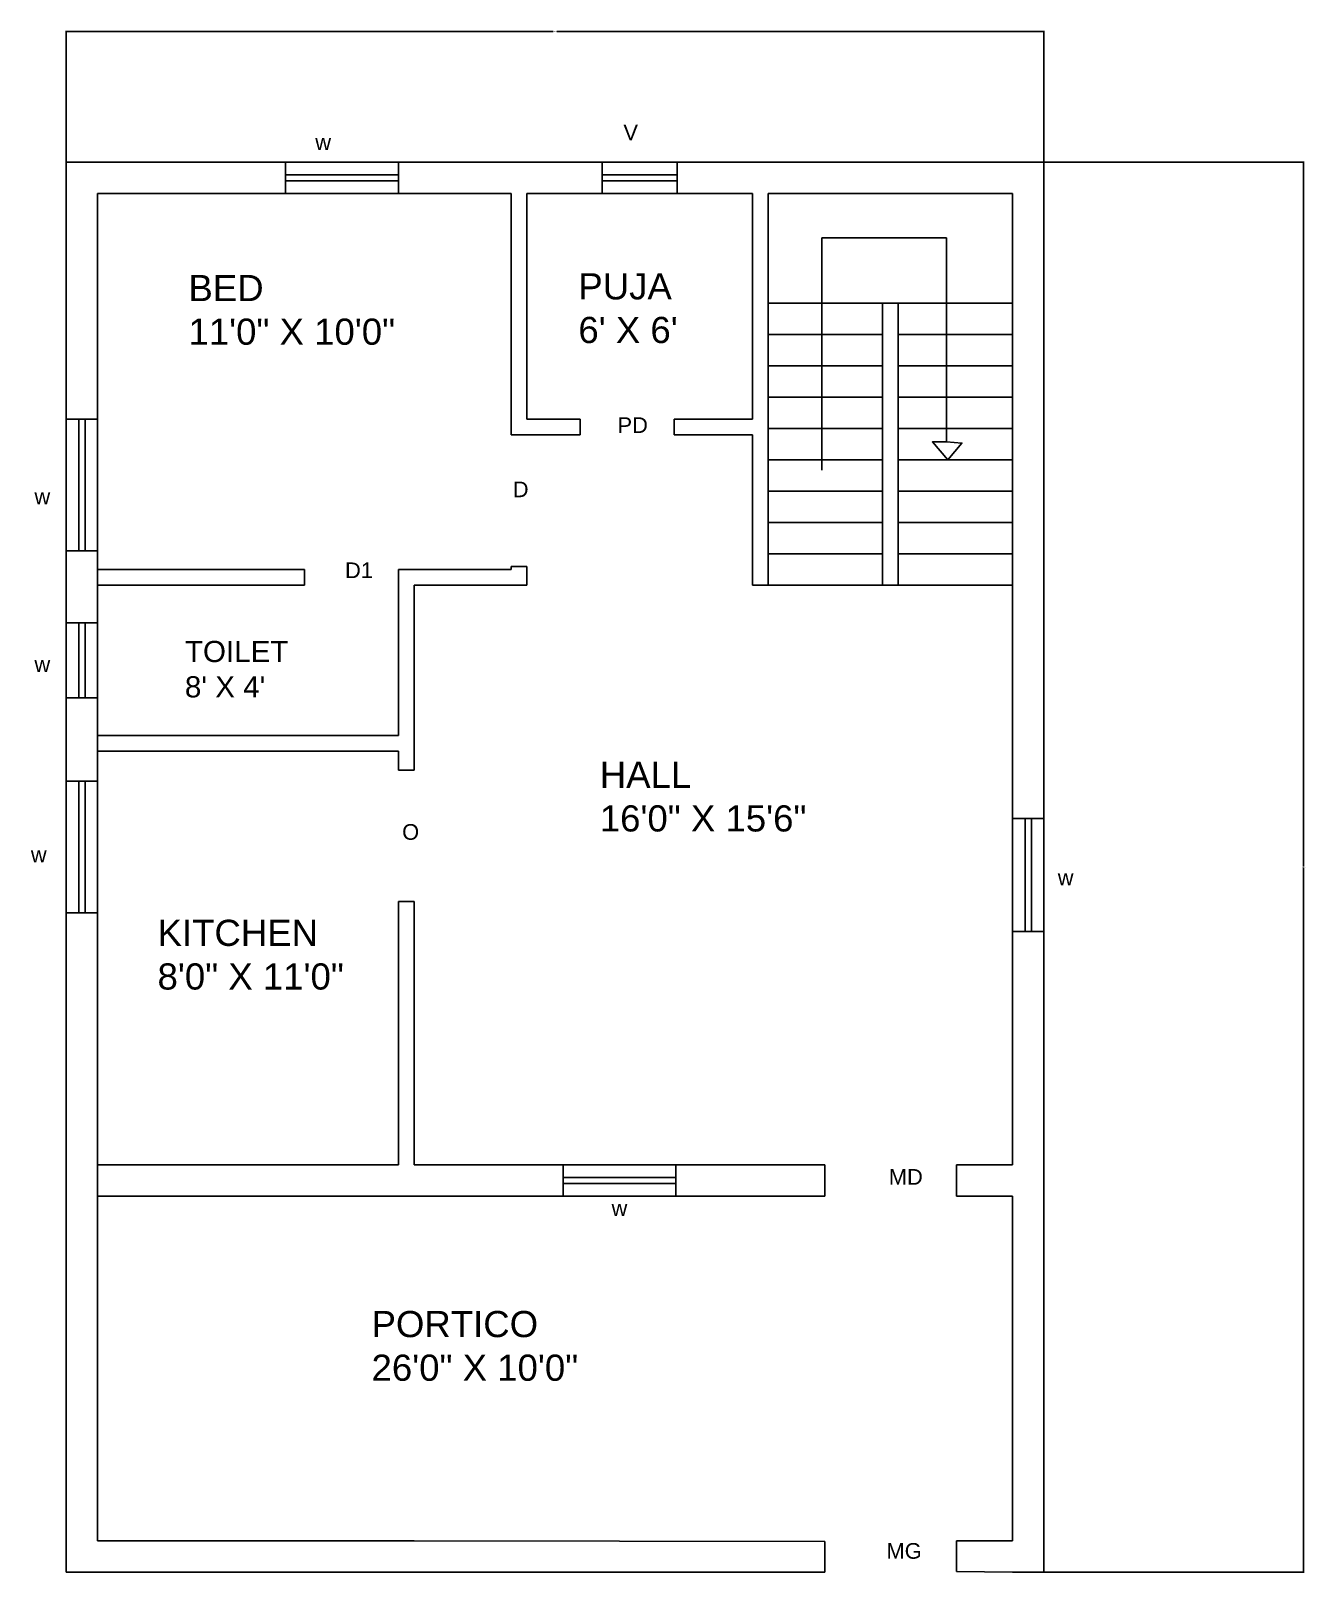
# Model space of a CAD drawing. Header units: inches. Extents: x 981 to 1388, y 546 to 1038.
import ezdxf

# ---------------------------------------------------------------- set-up
doc = ezdxf.new("R2010")
doc.units = ezdxf.units.IN
doc.header["$MEASUREMENT"] = 0
doc.styles.get("Standard").update_dxf_attribs({"font": 'Arial.ttf'})
doc.dimstyles.get("Standard").update_dxf_attribs({"dimtxt": 0.18, "dimasz": 0.18, "dimexe": 0.18, "dimexo": 0.0625, "dimgap": 0.09, "dimtad": 0, "dimtih": 1, "dimtoh": 1, "dimdec": 4, "dimzin": 0, "dimdsep": 46, "dimtxsty": 'Standard', "dimcen": 0.09, "dimadec": 0, "dimazin": 0, "dimtfac": 1, "dimtdec": 4, "dimtofl": 0, "dimtmove": 0, "dimatfit": 3, "dimfxl": 1, "dimtolj": 1, "dimtzin": 0, "dimarcsym": 0})

# ---------------------------------------------------------------- blocks, each defined once
blk = doc.blocks.new('*D6')
at = {"color": 0, "lineweight": -2, "transparency": 16777216}
for p, q in [((992.29, 996.14), (992.29, 1037.98)), ((1304.29, 996.14), (1304.29, 1037.98)), ((992.47, 1037.8), (1147.69, 1037.8)), ((1304.11, 1037.8), (1148.89, 1037.8))]:
    blk.add_line(p, q, dxfattribs=at)
at = {"color": 0, "transparency": 16777216}
for points in [[(992.47, 1037.83), (992.47, 1037.77), (992.29, 1037.8)], [(1304.11, 1037.83), (1304.11, 1037.77), (1304.29, 1037.8)]]:
    blk.add_solid(points, dxfattribs=at)
at = {"layer": 'Defpoints', "color": 0, "transparency": 16777216}
for p in [(1304.29, 1037.8), (992.29, 996.07), (1304.29, 996.07)]:
    blk.add_point(p, dxfattribs=at)
at = {"color": 0, "transparency": 16777216, "insert": (1148.29, 1037.8), "char_height": 0.18, "attachment_point": 5}
blk.add_mtext('\\A1;312.0000', dxfattribs=at)
blk = doc.blocks.new('*D7')
at = {"color": 0, "lineweight": -2, "transparency": 16777216}
for p, q in [((1304.35, 996.07), (1387.34, 996.07)), ((1387.16, 995.89), (1387.16, 771.26)), ((1387.16, 546.25), (1387.16, 770.89)), ((1304.35, 546.07), (1387.34, 546.07))]:
    blk.add_line(p, q, dxfattribs=at)
at = {"color": 0, "transparency": 16777216}
for points in [[(1387.13, 995.89), (1387.19, 995.89), (1387.16, 996.07)], [(1387.13, 546.25), (1387.19, 546.25), (1387.16, 546.07)]]:
    blk.add_solid(points, dxfattribs=at)
at = {"layer": 'Defpoints', "color": 0, "transparency": 16777216}
for p in [(1304.29, 996.07), (1304.29, 546.07), (1387.16, 546.07)]:
    blk.add_point(p, dxfattribs=at)
at = {"color": 0, "transparency": 16777216, "insert": (1387.16, 771.07), "char_height": 0.18, "attachment_point": 5}
blk.add_mtext('\\A1;450.0000', dxfattribs=at)

msp = doc.modelspace()

# ---------------------------------------------------------------- linework, layer by layer
for p, q in [((992.29032, 996.07469), (1304.29032, 996.07469)), ((992.29032, 546.07469), (992.29032, 996.07469)), ((1062.29032, 986.07469), (1062.29032, 996.07469)), ((1098.29032, 986.07469), (1098.29032, 996.07469)), ((1163.29032, 986.07469), (1163.29032, 996.07469)), ((1187.29032, 986.07469), (1187.29032, 996.07469)), ((1304.29032, 996.07469), (1304.29032, 546.07469)), ((1062.29032, 992.07469), (1098.29032, 992.07469)), ((1062.29032, 992.07469), (1098.29032, 992.07469)), ((1062.29032, 990.07469), (1098.29032, 990.07469)), ((1163.29032, 992.07469), (1187.29032, 992.07469)), ((1163.29032, 990.07469), (1187.29032, 990.07469)), ((1002.29032, 986.07469), (1134.29032, 986.07469)), ((1002.29032, 556.07469), (1002.29032, 986.07469)), ((1134.29032, 909.07469), (1134.29032, 986.07469)), ((1139.29032, 986.07469), (1211.29032, 986.07469)), ((1139.29032, 914.07469), (1139.29032, 986.07469)), ((1211.29032, 914.07469), (1211.29032, 986.07469)), ((1216.29032, 986.07469), (1294.29032, 986.07469)), ((1216.29032, 909.07469), (1216.29032, 986.07469)), ((1216.29032, 986.07469), (1294.29032, 986.07469)), ((1294.29032, 986.07469), (1294.29032, 676.07469)), ((1233.38235, 897.77737), (1233.38235, 971.87273)), ((1233.38235, 971.87273), (1273.22294, 971.87273)), ((1273.22294, 971.87273), (1273.22294, 906.80774)), ((1216.29032, 951.07469), (1294.29032, 951.07469)), ((1252.79032, 951.07469), (1252.79032, 861.07469)), ((1257.79032, 951.07469), (1257.79032, 861.07469)), ((1216.29032, 941.07469), (1252.79032, 941.07469)), ((1257.79032, 941.07469), (1294.29032, 941.07469)), ((1216.29032, 931.07469), (1252.79032, 931.07469)), ((1257.79032, 931.07469), (1294.29032, 931.07469)), ((1216.29032, 921.07469), (1252.79032, 921.07469)), ((1257.79032, 921.07469), (1294.29032, 921.07469)), ((992.29032, 914.07469), (1002.29032, 914.07469)), ((996.29032, 914.07469), (996.29032, 872.07469)), ((998.29032, 914.07469), (998.29032, 872.07469)), ((1139.29032, 914.07469), (1156.29032, 914.07469)), ((1156.29032, 909.07469), (1156.29032, 914.07469)), ((1186.29032, 914.07469), (1211.29032, 914.07469)), ((1186.29032, 909.07469), (1186.29032, 914.07469)), ((1216.29032, 911.07469), (1252.79032, 911.07469)), ((1257.79032, 911.07469), (1294.29032, 911.07469)), ((1134.29032, 909.07469), (1156.29032, 909.07469)), ((1186.29032, 909.07469), (1211.29032, 909.07469)), ((1211.29032, 909.07469), (1211.29032, 861.07469)), ((1216.29032, 909.07469), (1216.29032, 861.07469)), ((1216.29032, 901.07469), (1252.79032, 901.07469)), ((1257.79032, 901.07469), (1294.29032, 901.07469)), ((1216.29032, 891.07469), (1252.79032, 891.07469)), ((1257.79032, 891.07469), (1294.29032, 891.07469)), ((1216.29032, 881.07469), (1252.79032, 881.07469)), ((1257.79032, 881.07469), (1294.29032, 881.07469)), ((992.29032, 872.07469), (1002.29032, 872.07469)), ((1216.29032, 871.07469), (1252.79032, 871.07469)), ((1257.79032, 871.07469), (1294.29032, 871.07469)), ((1002.29032, 866.07469), (1068.29032, 866.07469)), ((1068.29032, 861.07469), (1068.29032, 866.07469)), ((1098.29032, 866.07469), (1134.29032, 866.07469)), ((1098.29032, 813.07469), (1098.29032, 866.07469)), ((1134.29032, 867.07469), (1139.29032, 867.07469)), ((1134.29032, 866.07469), (1134.29032, 867.07469)), ((1139.29032, 866.07469), (1139.29032, 867.07469)), ((1139.29032, 861.07469), (1139.29032, 866.07469)), ((1002.29032, 861.07469), (1068.29032, 861.07469)), ((1103.29032, 861.07469), (1139.29032, 861.07469)), ((1103.29032, 802.07469), (1103.29032, 861.07469)), ((1211.29032, 861.07469), (1294.29032, 861.07469)), ((992.29032, 849.07469), (1002.29032, 849.07469)), ((996.29032, 849.07469), (996.29032, 825.07469)), ((998.29032, 849.07469), (998.29032, 825.07469)), ((992.29032, 825.07469), (1002.29032, 825.07469)), ((1002.29032, 813.07469), (1098.29032, 813.07469)), ((1002.29032, 808.07469), (1098.29032, 808.07469)), ((1098.29032, 802.07469), (1098.29032, 808.07469)), ((1098.29032, 802.07469), (1103.29032, 802.07469)), ((992.29032, 798.47469), (1002.29032, 798.47469)), ((996.29032, 798.47469), (996.29032, 756.47469)), ((998.29032, 798.47469), (998.29032, 756.47469)), ((1294.29032, 786.57469), (1304.29032, 786.57469)), ((1298.29032, 786.57469), (1298.29032, 750.57469)), ((1300.29032, 786.57469), (1300.29032, 750.57469)), ((1300.29032, 786.57469), (1300.29032, 750.57469)), ((1098.29032, 760.07469), (1103.29032, 760.07469)), ((1098.29032, 676.07469), (1098.29032, 760.07469)), ((1103.29032, 676.07469), (1103.29032, 760.07469)), ((992.29032, 756.47469), (1002.29032, 756.47469)), ((1294.29032, 750.57469), (1304.29032, 750.57469)), ((1002.29032, 676.07469), (1098.29032, 676.07469)), ((1103.29032, 676.07469), (1234.35195, 676.07469)), ((1150.82113, 676.07469), (1150.82113, 666.07469)), ((1186.82113, 676.07469), (1186.82113, 666.07469)), ((1234.35195, 676.07469), (1234.35195, 666.07469)), ((1276.35195, 676.07469), (1294.29032, 676.07469)), ((1276.35195, 676.07469), (1276.35195, 666.07469)), ((1150.82113, 672.07469), (1186.82113, 672.07469)), ((1150.82113, 672.07469), (1186.82113, 672.07469)), ((1150.82113, 670.07469), (1186.82113, 670.07469)), ((1002.29032, 666.07469), (1103.29032, 666.07469)), ((1103.29032, 666.07469), (1234.35195, 666.07469)), ((1276.35195, 666.07469), (1294.29032, 666.07469)), ((1294.29032, 666.07469), (1294.29032, 556.07469)), ((1103.29032, 556.07469), (1002.29032, 556.07469)), ((1103.29032, 556.07469), (1234.35493, 555.87037)), ((1234.35493, 555.87037), (1234.40259, 546.07469)), ((1294.29032, 556.07469), (1276.35443, 556.07469)), ((1276.35443, 556.07469), (1276.40209, 546.27902)), ((1234.40259, 546.07469), (992.29032, 546.07469)), ((1276.40209, 546.27902), (1294.29032, 546.07469)), ((1304.29032, 546.07469), (1294.29032, 546.07469))]:
    msp.add_line(p, q)
msp.add_lwpolyline([(1273.22294, 906.80774), (1268.70681, 906.80774), (1273.63481, 901.07469), (1278.12798, 906.43032), (1273.22294, 906.80774)])

# ---------------------------------------------------------------- texts
at = {"attachment_point": 1}
for s, width, gutter_width, insert, char_height in [('w', 18.9873144, 1, (1071.73533, 1004.92944), 5), ('V', 18.9873144, 1, (1170.08962, 1008.03139), 5), ('BED\\P11\'0" X 10\'0"', 138.8512842, 1.67107, (1031.26733, 960.0768), 8.3553623), ("PUJA\\P6' X 6'", 138.8512842, 1.67107, (1155.71431, 960.62075), 8.355362), ('PD', 18.9873144, 1, (1168.19939, 914.63745), 5), ('w', 18.9873144, 1, (982.11521, 891.87084), 5), ('D', 18.9873144, 1, (1134.78172, 894.13853), 5), ('D1', 18.9873144, 1, (1081.23749, 868.32507), 5), ("TOILET\\P8' X 4'", 112.396798, 1.35269, (1030.1291, 843.28969), 6.763466), ('w', 18.9873144, 1, (982.11521, 838.34587), 5), ('HALL\\P16\'0" X 15\'6"', 138.8512842, 1.67107, (1162.54371, 804.7385), 8.3553623), ('O', 18.9873144, 1, (1099.46531, 784.81095), 5), ('w', 18.9873144, 1, (980.97597, 777.60833), 5), ('w', 18.9873144, 1, (1308.7105, 770.30414), 5), ('KITCHEN\\P8\'0" X 11\'0"', 138.8512842, 1.67107, (1021.40263, 754.29486), 8.3553623), ('MD', 18.9873144, 1, (1254.78154, 674.72415), 5), ('w', 18.9873144, 1, (1166.30565, 664.77266), 5), ('PORTICO\\P26\'0" X 10\'0"', 138.8512842, 1.67107, (1089.70133, 629.43902), 8.3553623), ('MG', 18.9873144, 1, (1254.03554, 555.36119), 5)]:
    msp.add_mtext_dynamic_manual_height_columns(s, width=width, gutter_width=gutter_width, heights=[0], dxfattribs=dict(at, insert=insert, char_height=char_height))

# ---------------------------------------------------------------- dimensions: what is measured, and where the dimension line sits
dim = msp.add_linear_dim(base=(1304.29032, 1037.80169), p1=(992.29032, 996.07469), p2=(1304.29032, 996.07469), dimstyle='Standard')
dim.commit()
dim.dimension.update_dxf_attribs({"geometry": '*D6', "text_midpoint": (1148.29032, 1037.80169)})
dim = msp.add_linear_dim(base=(1387.16006, 546.07469), p1=(1304.29032, 996.07469), p2=(1304.29032, 546.07469), angle=90, dimstyle='Standard')
dim.commit()
dim.dimension.update_dxf_attribs({"geometry": '*D7', "text_midpoint": (1387.16006, 771.07469)})

doc.saveas('drawing.dxf')
